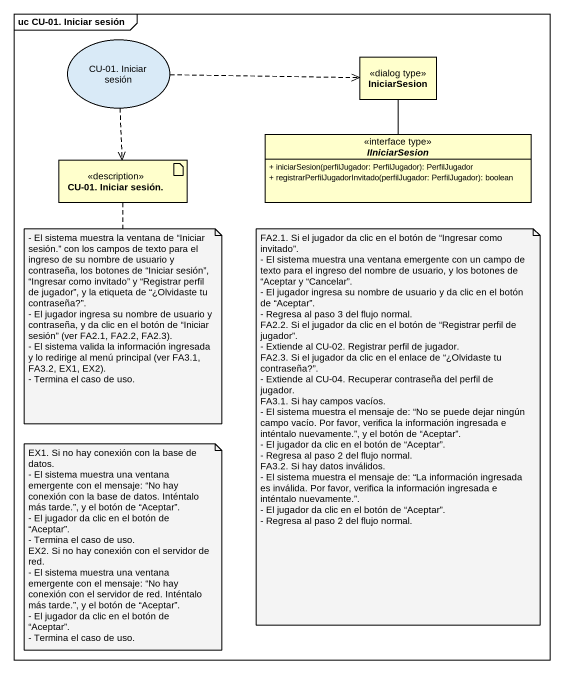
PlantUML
@startuml
mainframe uc CU-01. Iniciar sesión
allowmixing
hide circle
hide empty members
skinparam classAttributeIconSize 0
usecase "CU-01. Iniciar sesión" as CU_01_Iniciar_sesión
class IniciarSesion <<dialog type>>
interface IIniciarSesion <<interface type>> {
  + iniciarSesion(perfilJugador: PerfilJugador): PerfilJugador
  + registrarPerfilJugadorInvitado(perfilJugador: PerfilJugador): boolean
}
artifact "CU-01. Iniciar sesión." as CU_01_Iniciar_sesión_2 <<description>>
CU_01_Iniciar_sesión .right.> IniciarSesion
CU_01_Iniciar_sesión ..> CU_01_Iniciar_sesión_2
IniciarSesion -- IIniciarSesion
note bottom of CU_01_Iniciar_sesión_2
  - El sistema muestra la ventana de “Iniciar sesión.” con los campos de texto para el ingreso de su nombre de usuario y contraseña, los botones de “Iniciar sesión”, “Ingresar como invitado” y “Registrar perfil de jugador”, y la etiqueta de “¿Olvidaste tu contraseña?”.
  - El jugador ingresa su nombre de usuario y contraseña, y da clic en el botón de “Iniciar sesión” (ver FA2.1, FA2.2, FA2.3).
  - El sistema valida la información ingresada y lo redirige al menú principal (ver FA3.1, FA3.2, EX1, EX2).
  - Termina el caso de uso.
end note
note as N2
  FA2.1. Si el jugador da clic en el botón de “Ingresar como invitado”.
  - El sistema muestra una ventana emergente con un campo de texto para el ingreso del nombre de usuario, y los botones de “Aceptar y “Cancelar”.
  - El jugador ingresa su nombre de usuario y da clic en el botón de “Aceptar”.
  - Regresa al paso 3 del flujo normal.
  FA2.2. Si el jugador da clic en el botón de “Registrar perfil de jugador”.
  - Extiende al CU-02. Registrar perfil de jugador.
  FA2.3. Si el jugador da clic en el enlace de “¿Olvidaste tu contraseña?”.
  - Extiende al CU-04. Recuperar contraseña del perfil de jugador.
  FA3.1. Si hay campos vacíos.
  - El sistema muestra el mensaje de: “No se puede dejar ningún campo vacío. Por favor, verifica la información ingresada e inténtalo nuevamente.”, y el botón de “Aceptar”.
  - El jugador da clic en el botón de “Aceptar”.
  - Regresa al paso 2 del flujo normal.
  FA3.2. Si hay datos inválidos.
  - El sistema muestra el mensaje de: “La información ingresada es inválida. Por favor, verifica la información ingresada e inténtalo nuevamente.”.
  - El jugador da clic en el botón de “Aceptar”.
  - Regresa al paso 2 del flujo normal.
end note
note as N3
  EX1. Si no hay conexión con la base de datos.
  - El sistema muestra una ventana emergente con el mensaje: “No hay conexión con la base de datos. Inténtalo más tarde.”, y el botón de “Aceptar”.
  - El jugador da clic en el botón de “Aceptar”.
  - Termina el caso de uso.
  EX2. Si no hay conexión con el servidor de red.
  - El sistema muestra una ventana emergente con el mensaje: “No hay conexión con el servidor de red. Inténtalo más tarde.”, y el botón de “Aceptar”.
  - El jugador da clic en el botón de “Aceptar”.
  - Termina el caso de uso.
end note
@enduml
